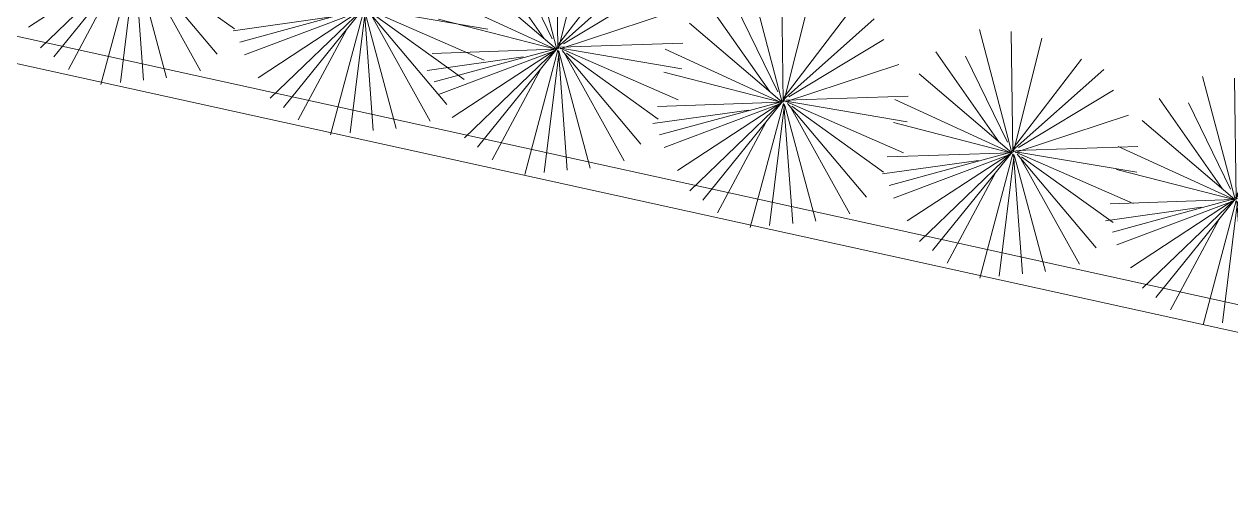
# Model space of a CAD drawing. Header units: metres. Extents: x 12093 to 20303, y 514 to 1412.
# Drawn here: x 19788.42 to 19795.15, y 676.69 to 679.38 of the extents above; entities that cross this region are included whole.
import ezdxf

# ---------------------------------------------------------------- set-up
doc = ezdxf.new("R2010")
doc.units = ezdxf.units.M
doc.layers.get('0').update_dxf_attribs({"lineweight": 13})
doc.layers.add('AMBI-GRASS', color=104, linetype='Continuous', lineweight=20)
doc.layers.add('MANZANAS-ORIGINALES', color=147, linetype='Continuous', lineweight=9)

# ---------------------------------------------------------------- blocks, each defined once
blk = doc.blocks.new('Arbust11')
for p, q in [((0.0378, 0.4871), (-0.0937, 0.9403)), ((0.0408, 0.4825), (0.0377, 0.9348)), ((0.0408, 0.5449), (0.1405, 0.941)), ((-0.1618, 0.888), (0.0377, 0.4856)), ((0.0439, 0.4856), (0.3088, 0.8724)), ((0.0377, 0.4856), (-0.274, 0.8225)), ((0.0595, 0.5199), (0.1997, 0.8474)), ((-0.0621, 0.5573), (-0.3332, 0.7944)), ((0.0439, 0.4794), (0.3805, 0.7788)), ((-0.3488, 0.7476), (0.0408, 0.4856)), ((0.0283, 0.4856), (-0.3738, 0.7039)), ((0.047, 0.4794), (0.4366, 0.6759)), ((0.0314, 0.4856), (-0.4049, 0.6104)), ((-0.433, 0.5262), (0.0439, 0.4825)), ((0.0533, 0.4887), (0.474, 0.5137)), ((0.0439, 0.4825), (-0.4267, 0.4669)), ((-0.0527, 0.4794), (-0.4267, 0.3952)), ((0.0408, 0.4762), (-0.3893, 0.2673)), ((0.0408, 0.47), (-0.3364, 0.2174)), ((0.0408, 0.4731), (-0.274, 0.1581)), ((0.0377, 0.4669), (-0.2117, 0.0988)), ((0.0501, 0.4544), (-0.1088, 0.0209)), ((0.0501, 0.4638), (-0.0215, 0.0146)), ((0.047, 0.4856), (0.499, 0.4263)), ((0.0501, 0.4794), (0.2901, 0.0832)), ((0.0501, 0.4731), (0.4304, 0.2454)), ((0.0533, 0.47), (0.1935, 0.0177)), ((0.0564, 0.4762), (0.3649, 0.1425)), ((0.072, 0.4762), (0.4647, 0.3484)), ((0.0533, 0.4451), (0.0907, 0.0271))]:
    blk.add_line(p, q)

msp = doc.modelspace()

# ---------------------------------------------------------------- linework, layer by layer
at = {"layer": 'MANZANAS-ORIGINALES'}
for p, q in [((19799.6216, 676.8408), (19711.3676, 696.2582)), ((19799.5893, 676.6943), (19711.3354, 696.1117))]:
    msp.add_line(p, q, dxfattribs=at)

# ---------------------------------------------------------------- block references
at = {"layer": 'AMBI-GRASS', "ltscale": 0.05, "xscale": 1.499999999998325, "yscale": 1.499999999998325, "zscale": 1.499999999998325, "rotation": 49.16166176348414}
for p in [(19788.2786, 679.509), (19789.535, 679.2247), (19790.8149, 678.9432), (19791.8969, 678.7218), (19793.1533, 678.4261), (19794.4332, 678.1446), (19795.6771, 677.8836)]:
    msp.add_blockref('Arbust11', p, dxfattribs=at)

doc.saveas('drawing.dxf')
